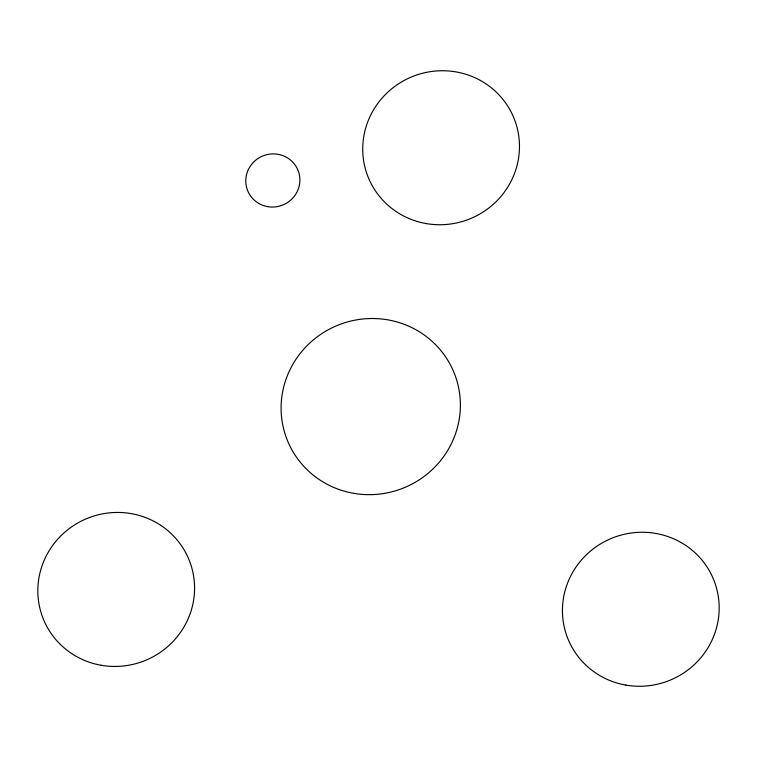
<?xml version="1.0" encoding="UTF-8"?>
<svg xmlns="http://www.w3.org/2000/svg" width="757" height="757" viewBox="0 0 757 757"><rect width="100%" height="100%" fill="white"/><g stroke="black" fill="none" stroke-linecap="round" stroke-linejoin="round"><path stroke-width="1.14" d="M267.685 206.652A27.148 26.486 -22.2 0 0 298.419 171.375A27.148 26.486 -22.2 0 0 252.412 163.389A27.148 26.486 -22.2 0 0 267.685 206.652M353.661 493.327A89.96 87.765 -22.2 0 0 455.496 376.447A89.96 87.765 -22.2 0 0 303.065 349.98A89.96 87.765 -22.2 0 0 353.661 493.327M101.268 665.28A78.643 76.722 -22.2 0 0 190.3 563.104A78.643 76.722 -22.2 0 0 57.03 539.968A78.643 76.722 -22.2 0 0 101.268 665.28M625.869 685.094A78.643 76.722 -22.2 0 0 714.901 582.918A78.643 76.722 -22.2 0 0 581.631 559.783A78.643 76.722 -22.2 0 0 625.869 685.094M426.163 223.57A78.643 76.722 -22.2 0 0 515.195 121.385A78.643 76.722 -22.2 0 0 381.935 98.249A78.643 76.722 -22.2 0 0 426.163 223.57"/></g></svg>
